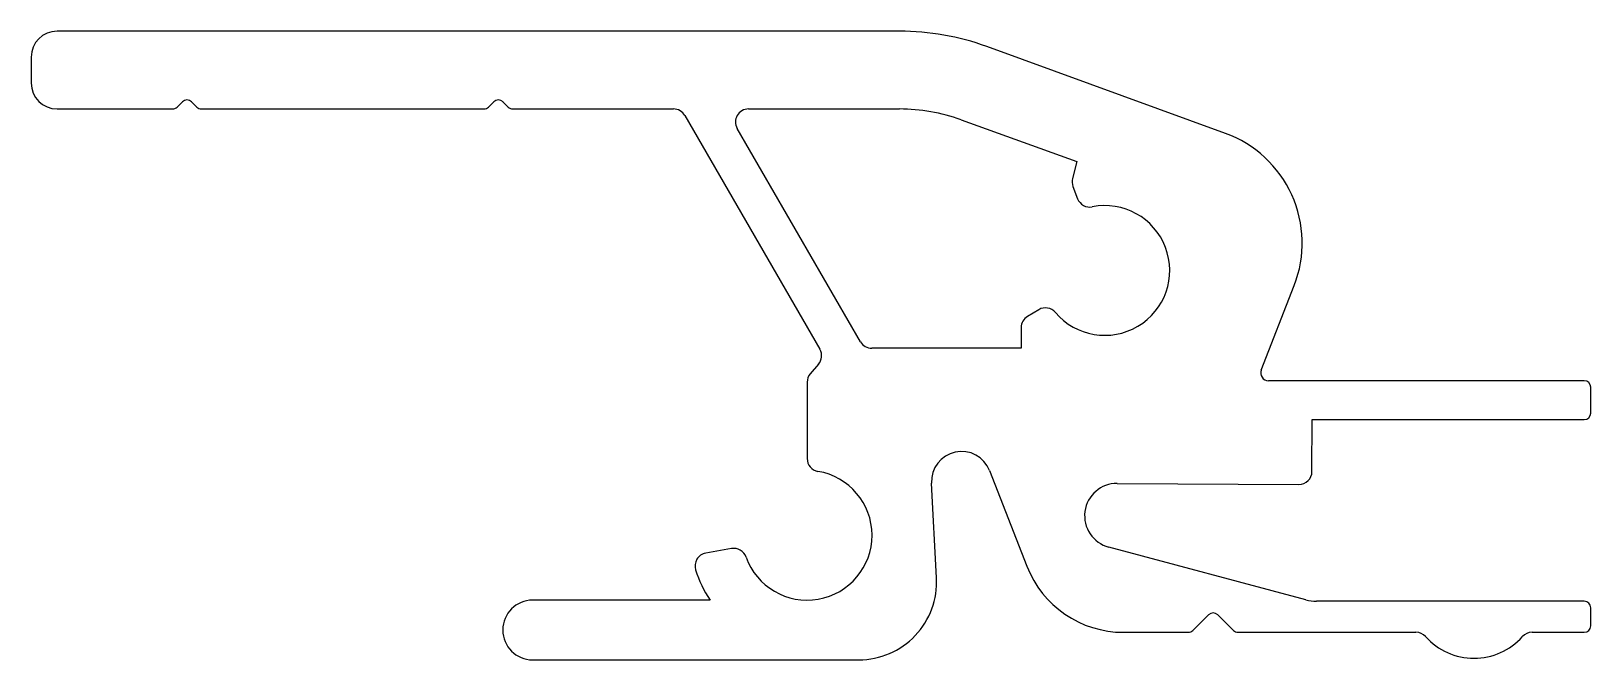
# Model space of a CAD drawing. Extents: x 674.3 to 734.4, y 701.8 to 726.
import ezdxf

# ---------------------------------------------------------------- set-up
doc = ezdxf.new("R2010")
doc.units = 0
doc.layers.get('0').update_dxf_attribs({"linetype": 'CONTINUOUS'})

msp = doc.modelspace()

# ---------------------------------------------------------------- linework, layer by layer
for p, q in [((707.797, 726.017), (675.345, 726.017)), ((720.351, 722.078), (711.157, 725.425)), ((674.345, 725.017), (674.345, 724.017)), ((675.345, 723.017), (679.788, 723.017)), ((680.168, 723.294), (679.964, 723.091)), ((680.521, 723.294), (680.725, 723.091)), ((680.902, 723.017), (691.788, 723.017)), ((692.168, 723.294), (691.964, 723.091)), ((692.521, 723.294), (692.725, 723.091)), ((692.902, 723.017), (699.092, 723.017)), ((701.979, 723.017), (707.797, 723.017)), ((699.525, 722.767), (704.73, 713.752)), ((706.294, 714.042), (701.546, 722.267)), ((710.167, 722.604), (714.635, 720.996)), ((714.635, 720.996), (714.465, 720.334)), ((714.481, 720.032), (714.66, 719.559)), ((721.732, 712.951), (723.005, 716.215)), ((713.165, 715.28), (712.73, 715.022)), ((712.485, 714.592), (712.485, 713.792)), ((712.485, 713.792), (706.728, 713.792)), ((704.676, 713.176), (704.36, 712.809)), ((704.239, 712.483), (704.239, 709.54)), ((734.181, 712.542), (722.011, 712.542)), ((734.431, 711.292), (734.431, 712.292)), ((723.688, 709.042), (723.699, 711.042)), ((723.699, 711.042), (734.181, 711.042)), ((711.268, 709.078), (712.703, 705.392)), ((709.225, 704.939), (709.033, 708.597)), ((716.186, 708.584), (723.185, 708.545)), ((701.326, 706.068), (700.331, 705.893)), ((723.456, 704.097), (715.856, 706.128)), ((700.497, 704.082), (693.665, 704.082)), ((734.181, 704.042), (723.869, 704.042)), ((734.431, 703.092), (734.431, 703.792)), ((719.1, 702.915), (719.704, 703.519)), ((720.057, 703.519), (720.661, 702.915)), ((716.431, 702.842), (718.924, 702.842)), ((720.838, 702.842), (727.695, 702.842)), ((732.167, 702.842), (734.181, 702.842)), ((693.665, 701.782), (706.229, 701.782))]:
    msp.add_line(p, q)
for centre, radius, start, end in [((675.345, 725.017), 1, 90, 180), ((707.797, 716.193), 9.825, 70, 90), ((675.345, 724.017), 1, 180, 270), ((679.788, 723.267), 0.25, 270, 315), ((680.345, 723.117), 0.25, 45, 135), ((680.902, 723.267), 0.25, 225, 270), ((691.788, 723.267), 0.25, 270, 315), ((692.345, 723.117), 0.25, 45, 135), ((692.902, 723.267), 0.25, 225, 270), ((699.092, 722.517), 0.5, 30, 90), ((701.979, 722.517), 0.5, 90, 210), ((707.797, 716.017), 7, 70.2053, 90), ((718.812, 717.85), 4.5, 338.69357, 70), ((714.949, 720.209), 0.5, 165.55197, 200.73159), ((715.707, 716.792), 2.5, 220.32566, 101.13752), ((715.128, 719.736), 0.5, 200.73159, 281.13752), ((713.42, 714.851), 0.5, 40.32566, 120.73159), ((712.985, 714.592), 0.5, 120.73159, 180), ((706.728, 714.292), 0.5, 210, 270), ((704.297, 713.502), 0.5, 319.25507, 30), ((704.739, 712.483), 0.5, 139.25507, 180), ((722.011, 712.842), 0.3, 158.69357, 270), ((734.181, 712.292), 0.25, 360, 90), ((734.181, 711.292), 0.25, 270, 0), ((710.189, 708.658), 1.158, 21.26412, 183.00022), ((704.239, 706.582), 2.5, 199.59407, 80.40593), ((704.739, 709.54), 0.5, 180, 260.40593), ((723.188, 709.045), 0.5, 269.68423, 359.68423), ((716.179, 707.335), 1.249, 89.68423, 255.03225), ((701.413, 705.576), 0.5, 19.59407, 100), ((700.417, 705.4), 0.5, 100, 197.18076), ((704.239, 706.582), 4.5, 197.18076, 213.74899), ((706.229, 704.782), 3, 270, 3.00022), ((716.431, 706.842), 4, 201.26412, 270), ((693.665, 702.932), 1.15, 90, 270), ((723.869, 705.642), 1.6, 255.03225, 270), ((734.181, 703.792), 0.25, 360, 90), ((719.881, 703.342), 0.25, 45, 135), ((734.181, 703.092), 0.25, 270, 0), ((718.924, 703.092), 0.25, 270, 315), ((720.838, 703.092), 0.25, 225, 270), ((727.695, 702.342), 0.5, 41.81031, 90), ((729.931, 704.342), 2.5, 221.81031, 318.18969), ((732.167, 702.342), 0.5, 90, 138.18969)]:
    msp.add_arc(centre, radius, start, end)

doc.saveas('drawing.dxf')
